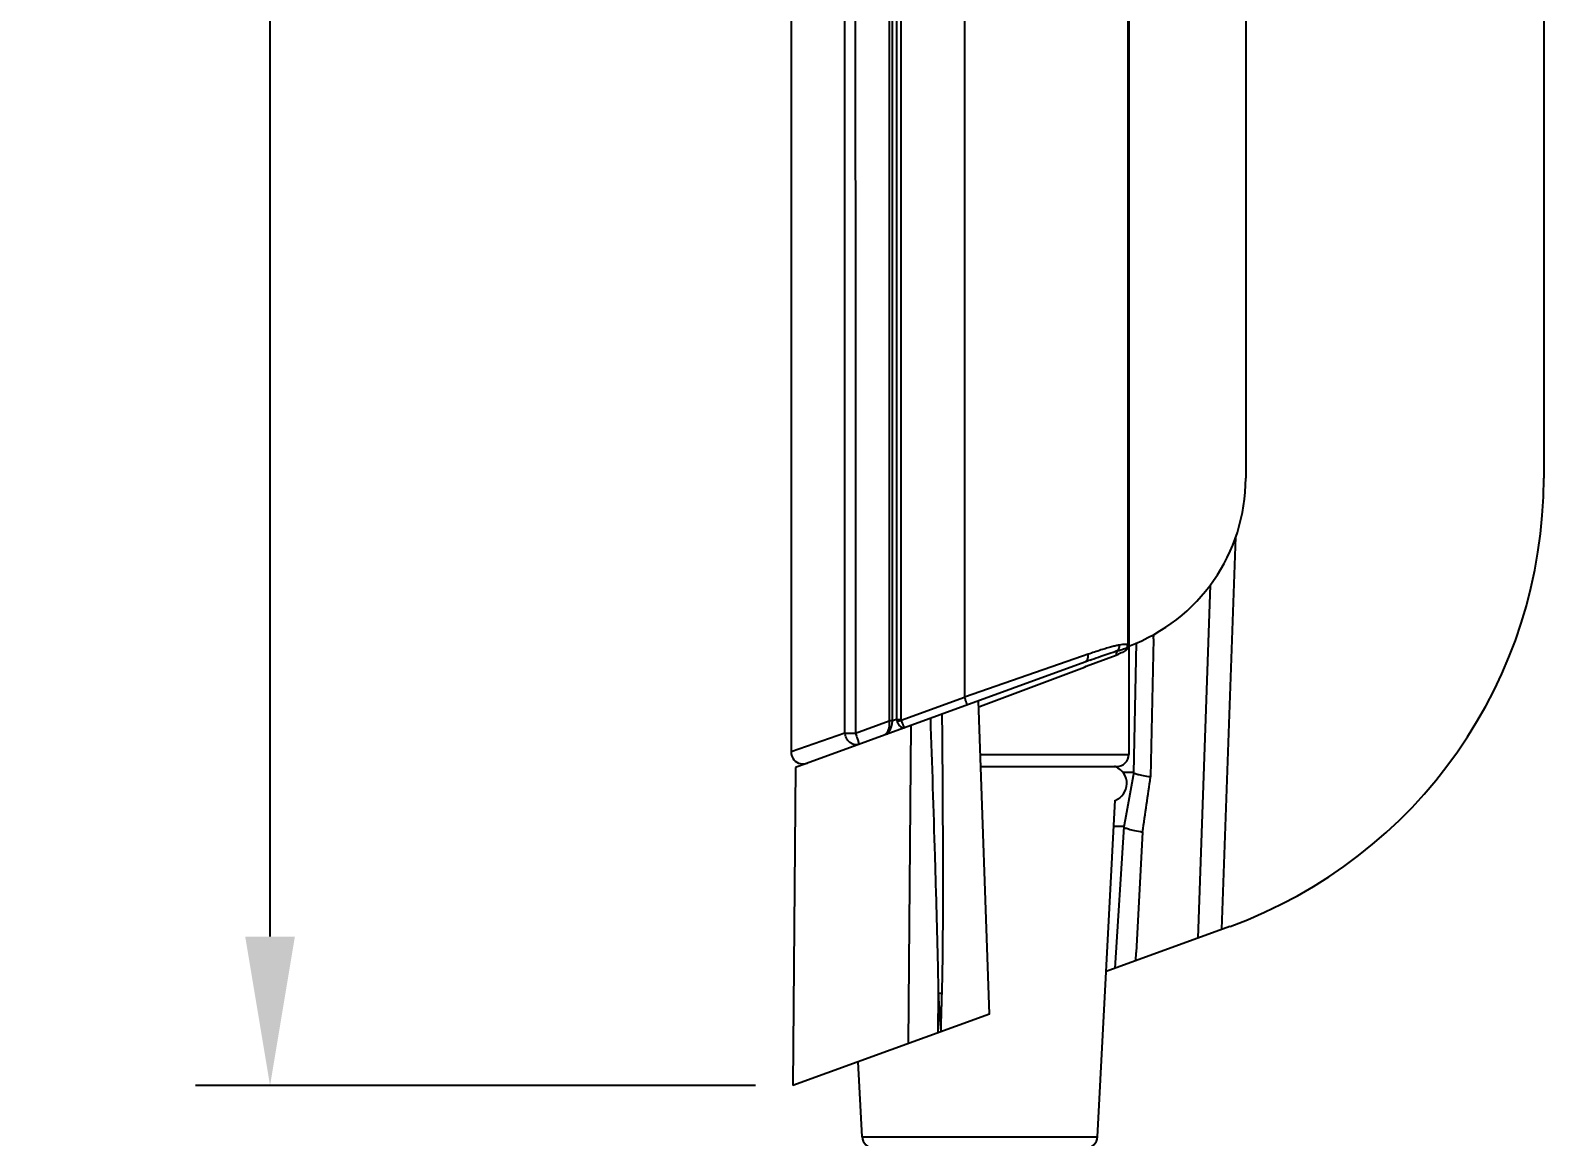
# Model space of a CAD drawing. Header units: millimetres. Extents: x 687 to 1107, y -116 to 478.
# Drawn here: x 980.8 to 1006.19, y 90.93 to 109.49 of the extents above; entities that cross this region are included whole.
import ezdxf

# ---------------------------------------------------------------- set-up
doc = ezdxf.new("R2010")
doc.units = ezdxf.units.MM
doc.header["$LTSCALE"] = 0.1
doc.layers.add('DIM', color=3, linetype='Continuous')
doc.styles.get("Standard").update_dxf_attribs({"font": 'arial.ttf'})
doc.dimstyles.new('ISO-25', dxfattribs={"dimtxt": 2.5, "dimasz": 2.5, "dimexe": 1.25, "dimexo": 0.625, "dimtad": 1, "dimlfac": 5, "dimtxsty": 'Standard', "dimcen": 2.5, "dimadec": 0, "dimazin": 0, "dimtfac": 1, "dimtmove": 0, "dimatfit": 3, "dimfxl": 0, "dimarcsym": 0})

# ---------------------------------------------------------------- blocks, each defined once
blk = doc.blocks.new('*D63')
at = {"layer": 'Defpoints', "color": 0}
for p in [(984.82, 155.776), (996.79, 155.776), (993.59, 91.788)]:
    blk.add_point(p, dxfattribs=at)
at = {"layer": 'DIM', "color": 0, "lineweight": -2}
for p, q in [((996.165, 155.776), (983.57, 155.776)), ((984.82, 94.288), (984.82, 153.276)), ((992.965, 91.788), (983.57, 91.788))]:
    blk.add_line(p, q, dxfattribs=at)
at = {"layer": 'DIM', "color": 0}
for points in [[(984.403, 153.276), (985.237, 153.276), (984.82, 155.776)], [(984.403, 94.288), (985.237, 94.288), (984.82, 91.788)]]:
    blk.add_solid(points, dxfattribs=at)
at = {"layer": 'DIM', "color": 0, "insert": (982.556, 123.782), "char_height": 2.5, "attachment_point": 5, "rotation": 90}
blk.add_mtext('(320)', dxfattribs=at)

msp = doc.modelspace()

# ---------------------------------------------------------------- linework, layer by layer
for p, q in [((993.5619, 146.6907), (993.5619, 97.3909)), ((1001.1904, 121.3383), (1001.1904, 101.9758)), ((1001.1904, 121.3382), (1001.1904, 101.9758)), ((1006.1905, 121.2947), (1006.1905, 101.9758)), ((1006.1905, 121.2946), (1006.1905, 101.9758)), ((999.2285, 119.2666), (999.2285, 97.3412)), ((999.2285, 119.2665), (999.2285, 97.3412)), ((999.2098, 118.5484), (999.2098, 99.1841)), ((999.2098, 118.5483), (999.2098, 99.1841)), ((996.4723, 118.0681), (996.4723, 98.3059)), ((996.4723, 118.068), (996.4723, 98.3059)), ((995.3307, 117.7266), (995.3312, 97.9303)), ((995.3307, 117.7266), (995.3312, 97.9303)), ((994.4642, 97.7), (994.4642, 117.3148)), ((994.4642, 97.7), (994.4642, 117.3148)), ((1000.7923, 94.4092), (1001.0219, 100.9844)), ((1000.7923, 94.4092), (1001.0219, 100.9844)), ((1000.3904, 94.2629), (1000.5972, 100.1848)), ((1000.3904, 94.2629), (1000.5972, 100.1848)), ((999.6456, 99.2808), (999.6472, 99.3529)), ((999.6456, 99.2808), (999.6472, 99.3529)), ((998.8944, 99.0345), (998.9994, 99.0683)), ((998.8944, 99.0345), (998.9994, 99.0683)), ((999.2101, 99.1415), (999.2019, 99.1369)), ((999.2101, 99.1415), (999.2019, 99.1369)), ((999.2156, 99.181), (999.2099, 99.1841)), ((999.2156, 99.181), (999.2099, 99.1841)), ((999.3105, 97.0305), (999.3574, 99.2124)), ((999.3105, 97.0305), (999.3574, 99.2124)), ((999.6456, 99.2808), (999.5939, 96.9644)), ((999.6456, 99.2808), (999.5939, 96.9644)), ((998.4883, 98.8916), (993.6369, 97.1259)), ((998.4883, 98.8916), (993.6369, 97.1259)), ((998.4537, 98.9908), (996.4723, 98.3059)), ((998.4537, 98.9908), (996.4723, 98.3059)), ((996.7421, 98.1499), (998.4828, 98.8088)), ((996.7421, 98.1499), (998.4828, 98.8088)), ((998.5467, 99.0232), (998.4537, 98.9908)), ((998.5467, 99.0232), (998.4537, 98.9908)), ((998.4828, 98.8088), (998.5159, 98.8213)), ((998.4828, 98.8088), (998.5159, 98.8213)), ((998.5159, 98.8213), (999.0158, 99.0106)), ((998.5159, 98.8213), (999.0158, 99.0106)), ((998.5826, 98.9258), (998.6042, 98.9335)), ((998.5826, 98.9258), (998.6042, 98.9335)), ((995.411, 97.9196), (996.4723, 98.3059)), ((995.411, 97.9196), (996.4723, 98.3059)), ((996.8903, 92.989), (996.7068, 98.2432)), ((996.8903, 92.989), (996.7069, 98.2432)), ((996.7103, 98.1377), (996.7285, 98.1446)), ((996.7103, 98.1377), (996.7285, 98.1446)), ((996.7285, 98.1448), (996.7421, 98.1499)), ((996.7285, 98.1448), (996.7421, 98.1499)), ((994.6433, 97.7008), (995.2089, 97.906)), ((994.6433, 97.7008), (995.2089, 97.906)), ((995.2648, 97.906), (995.2088, 97.906)), ((995.2648, 97.906), (995.2088, 97.906)), ((995.23, 97.7687), (995.2482, 97.8098)), ((995.23, 97.7686), (995.2482, 97.8098)), ((995.3312, 97.9303), (995.2648, 97.9069)), ((995.3312, 97.9303), (995.2648, 97.9069)), ((995.3312, 97.9303), (995.4091, 97.9303)), ((995.3312, 97.9303), (995.4091, 97.9303)), ((995.411, 97.9196), (995.4091, 97.9303)), ((995.411, 97.9196), (995.4091, 97.9303)), ((995.5709, 97.8298), (995.5244, 92.4918)), ((995.5709, 97.8298), (995.5244, 92.4918)), ((994.4642, 97.7), (993.5622, 97.3843)), ((994.4642, 97.7), (993.5622, 97.3843)), ((994.4642, 97.7), (994.6435, 97.7002)), ((994.4642, 97.7), (994.6435, 97.7002)), ((993.5619, 97.3839), (993.5636, 97.3583)), ((993.5619, 97.3839), (993.5636, 97.3583)), ((996.7381, 97.3412), (999.2285, 97.3412)), ((996.7381, 97.3412), (999.2285, 97.3412)), ((993.6368, 97.1258), (993.5902, 91.7879)), ((993.6368, 97.1258), (993.5903, 91.7879)), ((996.7451, 97.1412), (999.0285, 97.1412)), ((996.7451, 97.1411), (999.0285, 97.1411)), ((999.3106, 97.0372), (999.1349, 97.0372)), ((999.3106, 97.0372), (999.1349, 97.0372)), ((998.703, 90.9305), (998.9988, 96.5731)), ((998.703, 90.9306), (998.9988, 96.5731)), ((999.1447, 96.1359), (998.9758, 96.1359)), ((999.1447, 96.1359), (998.9758, 96.1359)), ((999.1438, 96.1293), (998.997, 93.7558)), ((999.1438, 96.1293), (998.997, 93.7558)), ((999.1435, 96.1295), (999.1434, 96.1294)), ((999.1435, 96.1295), (999.1434, 96.1294)), ((999.4589, 96.041), (999.3528, 94.0192)), ((999.4589, 96.041), (999.3528, 94.0192)), ((1000.9266, 94.4581), (998.8483, 93.7016)), ((1000.9266, 94.4581), (998.8483, 93.7016)), ((999.3455, 93.8826), (999.3528, 94.0192)), ((999.3456, 93.8826), (999.3528, 94.0192)), ((996.0318, 93.3318), (996.0261, 92.6744)), ((996.0318, 93.3318), (996.0261, 92.6744)), ((996.8903, 92.989), (993.5904, 91.7879)), ((996.8903, 92.989), (993.5904, 91.7879)), ((996.0666, 92.7711), (996.0746, 92.6921)), ((996.0666, 92.7711), (996.0746, 92.6921)), ((994.7539, 90.9305), (994.688, 92.1874)), ((994.7539, 90.9306), (994.6881, 92.1874)), ((994.7539, 90.9306), (998.703, 90.9306)), ((994.7539, 90.9305), (998.703, 90.9305))]:
    msp.add_line(p, q)
for points in [[(995.2644, 106.6536), (995.2643, 107.7218), (995.2642, 108.7526), (995.2642, 109.748), (995.2641, 110.711), (995.2641, 111.6431), (995.2642, 112.5463), (995.2642, 113.4218), (995.2643, 114.2709), (995.2644, 115.0953), (995.2646, 115.8958), (995.2647, 116.6763), (995.2652, 117.441), (995.2725, 118.1102)], [(995.2644, 106.6535), (995.2643, 107.7218), (995.2642, 108.7526), (995.2642, 109.748), (995.2642, 110.711), (995.2642, 111.6431), (995.2642, 112.5463), (995.2642, 113.4218), (995.2643, 114.2708), (995.2644, 115.0952), (995.2646, 115.8958), (995.2647, 116.6763), (995.2652, 117.441), (995.2725, 118.1102)], [(995.2648, 97.906), (995.2647, 99.2569), (995.2647, 100.6293), (995.2646, 101.9387), (995.2646, 103.1915), (995.2645, 104.392), (995.2644, 106.6536)], [(995.2648, 97.906), (995.2648, 99.2569), (995.2647, 100.6293), (995.2647, 101.9386), (995.2646, 103.1914), (995.2645, 104.392), (995.2644, 106.6535)], [(995.1414, 97.6749), (995.1755, 97.6984), (995.2062, 97.7315), (995.23, 97.7687)], [(995.1415, 97.6749), (995.1755, 97.6984), (995.2063, 97.7315), (995.23, 97.7686)], [(995.2482, 97.8098), (995.2602, 97.8546), (995.2648, 97.906)], [(995.2482, 97.8098), (995.2602, 97.8546), (995.2649, 97.906)], [(993.5636, 97.3583), (993.5691, 97.3311), (993.5786, 97.3042), (993.5924, 97.2782), (993.6107, 97.2535), (993.6331, 97.2312), (993.6594, 97.2125), (993.6895, 97.198), (993.7223, 97.1882), (993.7575, 97.1842), (993.7943, 97.1868), (993.8301, 97.1962)], [(993.5636, 97.3583), (993.5691, 97.3311), (993.5786, 97.3042), (993.5924, 97.2782), (993.6107, 97.2535), (993.6332, 97.2312), (993.6595, 97.2125), (993.6895, 97.1979), (993.7224, 97.1882), (993.7575, 97.1842), (993.7944, 97.1868), (993.8301, 97.1962)], [(999.3099, 97.0311), (999.3011, 96.9827), (999.2675, 96.7992), (999.2337, 96.6154), (999.1996, 96.4311), (999.1653, 96.2464), (999.1435, 96.1295)], [(999.3099, 97.0311), (999.3011, 96.9827), (999.2675, 96.7992), (999.2337, 96.6154), (999.1996, 96.4311), (999.1653, 96.2464), (999.1435, 96.1295)]]:
    msp.add_lwpolyline(points)
for centre, radius, start, end in [((998.1904, 101.9758), 3.0001, 290.27213, 0), ((998.1904, 101.9758), 3.0001, 290.27213, 0), ((998.1904, 101.9758), 8.0002, 290, 0), ((998.1904, 101.9758), 8.0002, 290, 0), ((999.989, 95.8637), 3.3539, 106.47108, 107.16053), ((999.989, 95.8637), 3.3539, 106.47108, 107.16053), ((999.295, 99.1056), 0.0983, 161.43059, 181.36545), ((999.2951, 99.1056), 0.0983, 161.43059, 181.36545), ((999.1815, 99.1611), 0.047, 353.2356, 359.94274), ((999.1815, 99.1611), 0.047, 353.2356, 359.94274), ((1008.077, 72.5654), 28.0181, 109.80771, 110.0129), ((1008.0769, 72.5654), 28.018, 109.80771, 110.0129), ((998.4956, 100.4066), 1.4899, 290.43777, 292.12964), ((998.4956, 100.4066), 1.4899, 290.43777, 292.12964), ((995.4827, 97.9466), 0.1524, 186.12559, 200.29573), ((995.4827, 97.9466), 0.1524, 186.12559, 200.29573), ((991.1142, 109.6149), 12.4596, 289.82459, 290.17295), ((991.1143, 109.6149), 12.4596, 289.82459, 290.17295), ((999.0285, 97.3412), 0.2, 270, 0), ((999.0285, 97.3412), 0.2, 270, 0), ((998.8956, 96.8554), 0.3008, 71.55875, 71.96387), ((998.8956, 96.8554), 0.3008, 71.55875, 71.96387), ((998.9864, 97.1012), 0.04, 51.35171, 83.73122), ((998.9864, 97.1011), 0.04, 51.35171, 83.73122), ((998.8956, 96.8554), 0.3008, 290.06974, 67.66054), ((998.8956, 96.8554), 0.3008, 290.06974, 67.66054), ((652.285, 147.0927), 350.9074, 351.634641, 351.787011), ((652.2858, 147.0926), 350.9066, 351.634641, 351.787011), ((996.5579, 64.6657), 28.6709, 90.93591, 91.05135), ((996.5579, 64.6658), 28.6708, 90.93591, 91.05135), ((994.9537, 90.941), 0.2, 183, 270), ((998.5033, 90.941), 0.2, 270, 357)]:
    msp.add_arc(centre, radius, start, end)
for points, knots in [([(995.409, 97.9303), (995.4089, 98.86), (995.4089, 100.7195), (995.4088, 103.0439), (995.4088, 104.9034), (995.4089, 106.298), (995.4089, 107.6927), (995.409, 109.0873), (995.4091, 110.4819), (995.4092, 111.6441), (995.4093, 112.5738), (995.4093, 113.2711), (995.4093, 113.9684), (995.4092, 114.6658), (995.4091, 115.2469), (995.409, 115.7117), (995.4089, 116.0604), (995.4088, 116.3509), (995.4088, 116.5833), (995.4088, 116.7576), (995.4089, 116.9319), (995.4091, 117.1063), (995.4091, 117.2806), (995.4087, 117.455), (995.4083, 117.6293), (995.4083, 117.8032), (995.4094, 117.9766), (995.4129, 118.1496), (995.4194, 118.3221), (995.4318, 118.5512), (995.4545, 118.8358), (995.4936, 119.1738), (995.5446, 119.5072), (995.6099, 119.8354), (995.663, 120.0513), (995.6919, 120.1584)], [0, 0, 0, 0, 0.1253492, 0.2506982, 0.3133728, 0.3760473, 0.4387217, 0.5013961, 0.5640703, 0.6267445, 0.6580816, 0.6894188, 0.7207561, 0.7520935, 0.7834311, 0.7990998, 0.8147682, 0.8304361, 0.8382698, 0.8461032, 0.8539359, 0.8617686, 0.8696046, 0.8774441, 0.8852793, 0.8930985, 0.9008894, 0.9086604, 0.9164222, 0.924169, 0.9395946, 0.9548962, 0.9700372, 0.985051, 1, 1, 1, 1]), ([(995.409, 97.9303), (995.409, 98.86), (995.4089, 100.7195), (995.4088, 103.0439), (995.4089, 104.9034), (995.4089, 106.298), (995.4089, 107.6926), (995.409, 109.0872), (995.4091, 110.4819), (995.4092, 111.644), (995.4093, 112.5738), (995.4093, 113.2711), (995.4093, 113.9684), (995.4092, 114.6657), (995.4091, 115.2468), (995.409, 115.7117), (995.4089, 116.0603), (995.4089, 116.3509), (995.4088, 116.5833), (995.4088, 116.7576), (995.4089, 116.9319), (995.4091, 117.1062), (995.4091, 117.2806), (995.4087, 117.455), (995.4083, 117.6292), (995.4083, 117.8031), (995.4094, 117.9765), (995.4129, 118.1495), (995.4194, 118.3221), (995.4318, 118.5512), (995.4545, 118.8357), (995.4937, 119.1737), (995.5446, 119.5071), (995.6099, 119.8354), (995.663, 120.0512), (995.6919, 120.1583)], [0, 0, 0, 0, 0.1253492, 0.2506982, 0.3133728, 0.3760473, 0.4387217, 0.5013961, 0.5640703, 0.6267445, 0.6580816, 0.6894188, 0.7207561, 0.7520935, 0.7834311, 0.7990998, 0.8147682, 0.8304361, 0.8382698, 0.8461032, 0.8539359, 0.8617686, 0.8696046, 0.8774441, 0.8852793, 0.8930985, 0.9008894, 0.9086604, 0.9164222, 0.924169, 0.9395946, 0.9548962, 0.9700372, 0.985051, 1, 1, 1, 1]), ([(995.22, 118.1093), (995.2167, 118.0049), (995.2122, 117.7954), (995.2093, 117.4807), (995.2084, 117.1652), (995.2086, 116.8495), (995.2087, 116.5338), (995.2085, 116.2181), (995.2085, 115.9024), (995.2084, 115.4814), (995.2082, 114.9552), (995.2081, 114.3237), (995.208, 113.6923), (995.2079, 112.8503), (995.2078, 111.7979), (995.2078, 110.535), (995.2079, 109.2721), (995.208, 108.0092), (995.2081, 106.7463), (995.2083, 105.0624), (995.2085, 102.9575), (995.2087, 100.4317), (995.2088, 98.7478), (995.2088, 97.9059)], [0, 0, 0, 0, 0.0155089, 0.0311163, 0.0467302, 0.0623556, 0.0779836, 0.0936108, 0.1092383, 0.1248657, 0.1561204, 0.1873752, 0.2186299, 0.2498846, 0.312394, 0.3749035, 0.437413, 0.4999226, 0.5624321, 0.6249417, 0.7499611, 0.8749806, 1, 1, 1, 1]), ([(995.22, 118.1092), (995.2167, 118.0048), (995.2122, 117.7953), (995.2094, 117.4806), (995.2084, 117.1651), (995.2087, 116.8495), (995.2087, 116.5338), (995.2085, 116.2181), (995.2085, 115.9023), (995.2084, 115.4814), (995.2082, 114.9551), (995.2081, 114.3237), (995.208, 113.6922), (995.2079, 112.8503), (995.2078, 111.7979), (995.2078, 110.535), (995.2079, 109.2721), (995.208, 108.0092), (995.2081, 106.7462), (995.2083, 105.0624), (995.2085, 102.9575), (995.2087, 100.4317), (995.2088, 98.7478), (995.2088, 97.9059)], [0, 0, 0, 0, 0.0155089, 0.0311163, 0.0467302, 0.0623556, 0.0779836, 0.0936108, 0.1092383, 0.1248657, 0.1561204, 0.1873752, 0.2186299, 0.2498846, 0.312394, 0.3749035, 0.437413, 0.4999226, 0.5624321, 0.6249417, 0.7499611, 0.8749806, 1, 1, 1, 1]), ([(994.6431, 117.3149), (994.6425, 116.9063), (994.6417, 116.0891), (994.6407, 114.8632), (994.6398, 113.6374), (994.6391, 112.0028), (994.6392, 109.9597), (994.64, 107.5078), (994.6411, 105.056), (994.6427, 101.7867), (994.6434, 99.3348), (994.6435, 97.7002)], [0, 0, 0, 0, 0.0625038, 0.1249883, 0.1874882, 0.2499909, 0.374986, 0.4999839, 0.6249871, 0.7499921, 1, 1, 1, 1]), ([(994.6431, 117.3149), (994.6425, 116.9062), (994.6417, 116.089), (994.6407, 114.8632), (994.6399, 113.6373), (994.6392, 112.0028), (994.6392, 109.9596), (994.64, 107.5078), (994.6412, 105.0559), (994.6427, 101.7867), (994.6434, 99.3348), (994.6435, 97.7002)], [0, 0, 0, 0, 0.0625038, 0.1249883, 0.1874882, 0.2499909, 0.374986, 0.4999839, 0.6249871, 0.7499921, 1, 1, 1, 1]), ([(998.9403, 99.1475), (998.9121, 99.14), (998.8524, 99.1231), (998.7209, 99.0825), (998.6181, 99.048), (998.5467, 99.0232)], [0, 0, 0, 0, 0.212153, 0.4505569, 1, 1, 1, 1]), ([(998.9403, 99.1475), (998.9121, 99.14), (998.8524, 99.1231), (998.7209, 99.0825), (998.6181, 99.048), (998.5467, 99.0232)], [0, 0, 0, 0, 0.212153, 0.4505569, 1, 1, 1, 1]), ([(999.0737, 99.1772), (999.053, 99.1738), (999.0083, 99.1647), (998.9641, 99.1538), (998.9403, 99.1475)], [0, 0, 0, 0, 0.4597716, 1, 1, 1, 1]), ([(999.0737, 99.1772), (999.053, 99.1738), (999.0083, 99.1647), (998.9641, 99.1538), (998.9403, 99.1475)], [0, 0, 0, 0, 0.4597716, 1, 1, 1, 1]), ([(999.0381, 99.08), (999.034, 99.0753), (999.0269, 99.0648), (999.0196, 99.0474), (999.0158, 99.029), (999.0155, 99.0166), (999.0158, 99.0105)], [0, 0, 0, 0, 0.2494885, 0.5028361, 0.7547013, 1, 1, 1, 1]), ([(999.0381, 99.08), (999.034, 99.0752), (999.0269, 99.0648), (999.0196, 99.0474), (999.0158, 99.029), (999.0155, 99.0166), (999.0158, 99.0105)], [0, 0, 0, 0, 0.2494885, 0.5028361, 0.7547013, 1, 1, 1, 1]), ([(999.0381, 99.08), (999.0497, 99.0929), (999.0682, 99.1239), (999.074, 99.1595), (999.0737, 99.1772)], [0, 0, 0, 0, 0.4954701, 1, 1, 1, 1]), ([(999.0381, 99.08), (999.0497, 99.0929), (999.0682, 99.1239), (999.074, 99.1595), (999.0737, 99.1772)], [0, 0, 0, 0, 0.4954701, 1, 1, 1, 1]), ([(999.0381, 99.08), (999.0566, 99.0855), (999.0904, 99.0957), (999.1306, 99.1087), (999.1579, 99.1183), (999.1748, 99.1247), (999.1893, 99.1307), (999.198, 99.1348), (999.2019, 99.1369)], [0, 0, 0, 0, 0.3335771, 0.6114958, 0.7296277, 0.8337571, 0.9238572, 1, 1, 1, 1]), ([(999.0381, 99.08), (999.0566, 99.0855), (999.0904, 99.0957), (999.1306, 99.1087), (999.1579, 99.1183), (999.1748, 99.1247), (999.1893, 99.1307), (999.198, 99.1348), (999.2019, 99.1369)], [0, 0, 0, 0, 0.3335771, 0.6114958, 0.7296277, 0.8337571, 0.9238572, 1, 1, 1, 1]), ([(999.1968, 99.1032), (999.1891, 99.0962), (999.1709, 99.0824), (999.139, 99.0635), (999.1003, 99.0448), (999.072, 99.0327), (999.0568, 99.0265)], [0, 0, 0, 0, 0.1950257, 0.4252606, 0.6929511, 1, 1, 1, 1]), ([(999.1968, 99.1032), (999.1891, 99.0962), (999.171, 99.0824), (999.139, 99.0635), (999.1003, 99.0447), (999.072, 99.0327), (999.0568, 99.0265)], [0, 0, 0, 0, 0.1950257, 0.4252606, 0.6929511, 1, 1, 1, 1]), ([(999.2098, 99.1841), (999.207, 99.1853), (999.2005, 99.1872), (999.1893, 99.1887), (999.1757, 99.1891), (999.1598, 99.1884), (999.1416, 99.1868), (999.1125, 99.1834), (999.0897, 99.1799), (999.0737, 99.1772)], [0, 0, 0, 0, 0.0663334, 0.1480355, 0.2463571, 0.3619939, 0.4952157, 0.6460265, 1, 1, 1, 1]), ([(999.2098, 99.1841), (999.207, 99.1853), (999.2005, 99.1871), (999.1893, 99.1886), (999.1757, 99.189), (999.1598, 99.1884), (999.1416, 99.1868), (999.1125, 99.1834), (999.0897, 99.1799), (999.0737, 99.1772)], [0, 0, 0, 0, 0.0663334, 0.1480355, 0.2463571, 0.3619939, 0.4952157, 0.6460265, 1, 1, 1, 1]), ([(999.1968, 99.1032), (999.2013, 99.1075), (999.2093, 99.116), (999.2214, 99.1327), (999.2271, 99.1466), (999.2282, 99.1556)], [0, 0, 0, 0, 0.2993246, 0.5625933, 1, 1, 1, 1]), ([(999.1968, 99.1032), (999.2013, 99.1075), (999.2093, 99.116), (999.2214, 99.1327), (999.2271, 99.1466), (999.2282, 99.1555)], [0, 0, 0, 0, 0.2993246, 0.5625933, 1, 1, 1, 1]), ([(999.2019, 99.1369), (999.2033, 99.1406), (999.2057, 99.1483), (999.2083, 99.1601), (999.2098, 99.1721), (999.21, 99.1801), (999.21, 99.184)], [0, 0, 0, 0, 0.2506769, 0.5016348, 0.752069, 1, 1, 1, 1]), ([(999.2019, 99.1369), (999.2033, 99.1406), (999.2057, 99.1483), (999.2083, 99.1601), (999.2098, 99.1721), (999.21, 99.1801), (999.21, 99.184)], [0, 0, 0, 0, 0.2506769, 0.5016348, 0.752069, 1, 1, 1, 1]), ([(999.2285, 99.161), (999.2285, 99.1596), (999.2274, 99.1562), (999.2236, 99.1515), (999.2177, 99.1464), (999.2128, 99.1432), (999.2101, 99.1415)], [0, 0, 0, 0, 0.1580317, 0.3692342, 0.6479917, 1, 1, 1, 1]), ([(999.2285, 99.161), (999.2285, 99.1596), (999.2274, 99.1562), (999.2236, 99.1515), (999.2177, 99.1464), (999.2128, 99.1432), (999.2101, 99.1415)], [0, 0, 0, 0, 0.1580317, 0.3692342, 0.6479917, 1, 1, 1, 1]), ([(999.2285, 99.1611), (999.2285, 99.163), (999.228, 99.1669), (999.2255, 99.1723), (999.2212, 99.1771), (999.2176, 99.1798), (999.2156, 99.181)], [0, 0, 0, 0, 0.233651, 0.4656206, 0.71557, 1, 1, 1, 1]), ([(999.2285, 99.161), (999.2285, 99.163), (999.228, 99.1669), (999.2255, 99.1723), (999.2212, 99.1771), (999.2176, 99.1797), (999.2156, 99.181)], [0, 0, 0, 0, 0.233651, 0.4656206, 0.71557, 1, 1, 1, 1]), ([(998.4883, 98.8916), (998.4936, 98.8935), (998.5039, 98.8987), (998.5175, 98.9097), (998.5291, 98.9237), (998.5382, 98.9404), (998.5446, 98.9592), (998.5483, 98.9797), (998.5491, 99.0013), (998.5478, 99.0159), (998.5467, 99.0232)], [0, 0, 0, 0, 0.1085576, 0.2200141, 0.3356933, 0.4567847, 0.5841355, 0.7179889, 0.8572746, 1, 1, 1, 1]), ([(998.4883, 98.8916), (998.4936, 98.8935), (998.5039, 98.8987), (998.5175, 98.9097), (998.5291, 98.9237), (998.5382, 98.9403), (998.5446, 98.9592), (998.5483, 98.9797), (998.5491, 99.0013), (998.5478, 99.0159), (998.5467, 99.0232)], [0, 0, 0, 0, 0.1085576, 0.2200141, 0.3356933, 0.4567847, 0.5841355, 0.7179889, 0.8572746, 1, 1, 1, 1]), ([(998.6042, 98.9335), (998.6557, 98.952), (998.7522, 98.9863), (998.8491, 99.0195), (998.8944, 99.0345)], [0, 0, 0, 0, 0.5345487, 1, 1, 1, 1]), ([(998.6042, 98.9335), (998.6557, 98.952), (998.7522, 98.9863), (998.8491, 99.0195), (998.8944, 99.0345)], [0, 0, 0, 0, 0.5345487, 1, 1, 1, 1]), ([(996.5176, 98.1744), (996.5177, 98.1744), (996.5176, 98.1747), (996.5176, 98.1751), (996.5174, 98.176), (996.5171, 98.1771), (996.5167, 98.1786), (996.5162, 98.1803), (996.5156, 98.1824), (996.5145, 98.1857), (996.5129, 98.1905), (996.5107, 98.1972), (996.5081, 98.2048), (996.5052, 98.2135), (996.5019, 98.223), (996.4969, 98.2372), (996.4901, 98.2564), (996.4814, 98.2807), (996.4754, 98.2974), (996.4723, 98.3059)], [0, 0, 0, 0, 0.0014728, 0.0051921, 0.0112626, 0.0196825, 0.0304364, 0.0435048, 0.0588669, 0.0765011, 0.1184406, 0.1688513, 0.2271983, 0.2929461, 0.365525, 0.4442315, 0.6170772, 0.8050988, 1, 1, 1, 1]), ([(996.5176, 98.1743), (996.5177, 98.1744), (996.5177, 98.1747), (996.5176, 98.1751), (996.5174, 98.176), (996.5171, 98.1771), (996.5167, 98.1786), (996.5162, 98.1803), (996.5156, 98.1824), (996.5145, 98.1857), (996.5129, 98.1905), (996.5107, 98.1972), (996.5081, 98.2048), (996.5052, 98.2135), (996.5019, 98.223), (996.4969, 98.2372), (996.4901, 98.2564), (996.4814, 98.2807), (996.4754, 98.2974), (996.4723, 98.3059)], [0, 0, 0, 0, 0.0014728, 0.0051921, 0.0112626, 0.0196825, 0.0304364, 0.0435048, 0.0588669, 0.0765011, 0.1184406, 0.1688513, 0.2271983, 0.2929461, 0.365525, 0.4442315, 0.6170772, 0.8050988, 1, 1, 1, 1]), ([(996.0924, 98.0196), (996.0969, 97.6291), (996.1027, 96.848), (996.1081, 95.6763), (996.1081, 94.6998), (996.1021, 93.9186), (996.0953, 93.528), (996.0895, 93.3328)], [0, 0, 0, 0, 0.2499774, 0.4999693, 0.7499762, 0.8749861, 1, 1, 1, 1]), ([(996.0925, 98.0196), (996.0969, 97.6291), (996.1027, 96.848), (996.1081, 95.6763), (996.1081, 94.6998), (996.1021, 93.9186), (996.0954, 93.528), (996.0896, 93.3328)], [0, 0, 0, 0, 0.2499774, 0.4999693, 0.7499762, 0.8749861, 1, 1, 1, 1]), ([(995.2027, 97.7918), (995.202, 97.7887), (995.1993, 97.7769), (995.1959, 97.7653), (995.193, 97.7569)], [0, 0, 0, 0, 0.259425, 1, 1, 1, 1]), ([(995.2027, 97.7917), (995.202, 97.7887), (995.1993, 97.7769), (995.1959, 97.7653), (995.193, 97.7569)], [0, 0, 0, 0, 0.259425, 1, 1, 1, 1]), ([(995.2089, 97.906), (995.2099, 97.8958), (995.2121, 97.8576), (995.2087, 97.8191), (995.2027, 97.7918)], [0, 0, 0, 0, 0.2675592, 1, 1, 1, 1]), ([(995.2089, 97.906), (995.2099, 97.8958), (995.2122, 97.8576), (995.2087, 97.8191), (995.2027, 97.7917)], [0, 0, 0, 0, 0.2675592, 1, 1, 1, 1]), ([(995.3398, 97.8937), (995.343, 97.8852), (995.3503, 97.8686), (995.3641, 97.8459), (995.3803, 97.8261), (995.3981, 97.8101), (995.417, 97.7984), (995.4365, 97.7915), (995.4556, 97.7899), (995.4679, 97.7923), (995.4735, 97.7943)], [0, 0, 0, 0, 0.1494447, 0.2960434, 0.435905, 0.5668263, 0.6876632, 0.7988508, 0.9022378, 1, 1, 1, 1]), ([(995.3398, 97.8937), (995.343, 97.8852), (995.3503, 97.8686), (995.3641, 97.8459), (995.3803, 97.8261), (995.3981, 97.8101), (995.417, 97.7984), (995.4365, 97.7915), (995.4556, 97.7899), (995.4679, 97.7923), (995.4735, 97.7943)], [0, 0, 0, 0, 0.1494447, 0.2960434, 0.435905, 0.5668263, 0.6876632, 0.7988508, 0.9022378, 1, 1, 1, 1]), ([(995.4735, 97.7943), (995.4722, 97.7938), (995.4695, 97.7956), (995.4669, 97.7985), (995.4639, 97.8024), (995.4607, 97.8074), (995.4571, 97.8135), (995.4532, 97.8207), (995.4473, 97.8321), (995.4396, 97.8485), (995.4265, 97.8787), (995.4171, 97.9029), (995.411, 97.9196)], [0, 0, 0, 0, 0.0288629, 0.0542414, 0.0879306, 0.1300071, 0.1801452, 0.237908, 0.3028339, 0.4519902, 0.6223377, 1, 1, 1, 1]), ([(995.4735, 97.7943), (995.4722, 97.7938), (995.4695, 97.7956), (995.4669, 97.7985), (995.4639, 97.8024), (995.4607, 97.8074), (995.4571, 97.8135), (995.4532, 97.8206), (995.4473, 97.8321), (995.4396, 97.8485), (995.4265, 97.8787), (995.4171, 97.9029), (995.411, 97.9196)], [0, 0, 0, 0, 0.0288629, 0.0542414, 0.0879306, 0.1300071, 0.1801452, 0.237908, 0.3028339, 0.4519902, 0.6223377, 1, 1, 1, 1]), ([(995.8991, 97.9493), (995.9248, 97.1798), (995.9623, 96.0256), (996.0066, 94.4864), (996.0257, 93.7167), (996.0318, 93.3318)], [0, 0, 0, 0, 0.4999737, 0.7499784, 1, 1, 1, 1]), ([(995.8992, 97.9492), (995.9248, 97.1798), (995.9623, 96.0256), (996.0066, 94.4864), (996.0257, 93.7167), (996.0318, 93.3318)], [0, 0, 0, 0, 0.4999737, 0.7499784, 1, 1, 1, 1]), ([(994.6985, 97.5122), (994.6878, 97.5084), (994.6641, 97.5031), (994.6329, 97.5046), (994.6071, 97.5112), (994.58, 97.5219), (994.5473, 97.5423), (994.5145, 97.5762), (994.4889, 97.6157), (994.4722, 97.6578), (994.4663, 97.6864), (994.4647, 97.7002)], [0, 0, 0, 0, 0.0999212, 0.2104516, 0.2704698, 0.3334247, 0.4660812, 0.6051817, 0.7447445, 0.8776846, 1, 1, 1, 1]), ([(994.6985, 97.5122), (994.6878, 97.5083), (994.6641, 97.5031), (994.633, 97.5046), (994.6071, 97.5112), (994.58, 97.5219), (994.5473, 97.5423), (994.5145, 97.5762), (994.4889, 97.6157), (994.4722, 97.6578), (994.4663, 97.6864), (994.4647, 97.7002)], [0, 0, 0, 0, 0.0999212, 0.2104516, 0.2704698, 0.3334247, 0.4660812, 0.6051817, 0.7447445, 0.8776846, 1, 1, 1, 1]), ([(994.6433, 97.7008), (994.6477, 97.6888), (994.6561, 97.6651), (994.6679, 97.6306), (994.6782, 97.5988), (994.6868, 97.5707), (994.6926, 97.5502), (994.696, 97.5365), (994.6978, 97.5284), (994.6989, 97.5227), (994.6993, 97.5189), (994.6995, 97.5168), (994.6995, 97.515), (994.6994, 97.5135), (994.699, 97.5124), (994.6985, 97.5122)], [0, 0, 0, 0, 0.1943806, 0.381544, 0.5533827, 0.7037022, 0.8270765, 0.8772876, 0.9191826, 0.9523446, 0.9656033, 0.9766442, 0.9854856, 0.9921864, 1, 1, 1, 1]), ([(994.6433, 97.7008), (994.6477, 97.6887), (994.6561, 97.6651), (994.6679, 97.6306), (994.6783, 97.5988), (994.6868, 97.5707), (994.6926, 97.5502), (994.6961, 97.5364), (994.6978, 97.5284), (994.6989, 97.5227), (994.6993, 97.5189), (994.6995, 97.5167), (994.6995, 97.515), (994.6994, 97.5135), (994.699, 97.5124), (994.6985, 97.5122)], [0, 0, 0, 0, 0.1943806, 0.381544, 0.5533827, 0.7037022, 0.8270765, 0.8772876, 0.9191826, 0.9523446, 0.9656033, 0.9766442, 0.9854856, 0.9921864, 1, 1, 1, 1]), ([(995.193, 97.7569), (995.1891, 97.7458), (995.1806, 97.7253), (995.1642, 97.6986), (995.1452, 97.6783), (995.1302, 97.6694), (995.1227, 97.6666)], [0, 0, 0, 0, 0.2992395, 0.5634923, 0.7948538, 1, 1, 1, 1]), ([(995.193, 97.7569), (995.1891, 97.7458), (995.1806, 97.7253), (995.1642, 97.6986), (995.1453, 97.6783), (995.1302, 97.6694), (995.1227, 97.6666)], [0, 0, 0, 0, 0.2992395, 0.5634923, 0.7948538, 1, 1, 1, 1]), ([(995.1661, 97.6905), (995.171, 97.6903), (995.1794, 97.6904), (995.1878, 97.6913), (995.1912, 97.692)], [0, 0, 0, 0, 0.5789865, 1, 1, 1, 1]), ([(995.1661, 97.6904), (995.171, 97.6903), (995.1794, 97.6904), (995.1878, 97.6913), (995.1913, 97.692)], [0, 0, 0, 0, 0.5789865, 1, 1, 1, 1]), ([(999.5939, 96.9644), (999.5536, 96.9707), (999.4971, 96.9801), (999.4272, 96.9936), (999.3866, 97.0024), (999.3549, 97.0103), (999.3313, 97.0177), (999.3179, 97.0229), (999.3104, 97.0282), (999.3105, 97.0306)], [0, 0, 0, 0, 0.4169703, 0.5867174, 0.728519, 0.8411188, 0.9236189, 0.9757479, 1, 1, 1, 1]), ([(999.5939, 96.9644), (999.5537, 96.9707), (999.4971, 96.9801), (999.4272, 96.9936), (999.3866, 97.0024), (999.3549, 97.0103), (999.3313, 97.0177), (999.3179, 97.0229), (999.3104, 97.0282), (999.3105, 97.0306)], [0, 0, 0, 0, 0.4169703, 0.5867174, 0.728519, 0.8411188, 0.9236189, 0.9757479, 1, 1, 1, 1]), ([(999.1434, 96.1294), (999.143, 96.1266), (999.1502, 96.1191), (999.1654, 96.1122), (999.1914, 96.1022), (999.2447, 96.0865), (999.3351, 96.065), (999.4138, 96.0494), (999.4589, 96.041)], [0, 0, 0, 0, 0.0255463, 0.0776321, 0.1599804, 0.2725378, 0.5840883, 1, 1, 1, 1]), ([(999.1434, 96.1294), (999.143, 96.1266), (999.1502, 96.1191), (999.1654, 96.1122), (999.1914, 96.1022), (999.2447, 96.0865), (999.3351, 96.065), (999.4138, 96.0494), (999.4589, 96.041)], [0, 0, 0, 0, 0.0255463, 0.0776321, 0.1599804, 0.2725378, 0.5840883, 1, 1, 1, 1]), ([(996.0318, 93.3318), (996.0374, 93.2383), (996.0461, 93.0981), (996.057, 92.9112), (996.0627, 92.8177), (996.0666, 92.7711)], [0, 0, 0, 0, 0.4999694, 0.749962, 1, 1, 1, 1]), ([(996.0318, 93.3318), (996.0374, 93.2383), (996.0461, 93.0981), (996.057, 92.9112), (996.0627, 92.8177), (996.0666, 92.7711)], [0, 0, 0, 0, 0.4999694, 0.749962, 1, 1, 1, 1]), ([(996.0895, 93.3328), (996.088, 93.2794), (996.0848, 93.1727), (996.0803, 93.0125), (996.0751, 92.8524), (996.0731, 92.7456), (996.0746, 92.6922)], [0, 0, 0, 0, 0.2500002, 0.4999727, 0.7500181, 1, 1, 1, 1]), ([(996.0896, 93.3328), (996.088, 93.2794), (996.0848, 93.1727), (996.0803, 93.0125), (996.0751, 92.8524), (996.0731, 92.7456), (996.0746, 92.6922)], [0, 0, 0, 0, 0.2500002, 0.4999727, 0.7500181, 1, 1, 1, 1])]:
    msp.add_open_spline(points, degree=3, knots=knots)
msp.add_open_spline([(993.5622, 97.3843), (993.5621, 97.3843), (993.562, 97.3842), (993.5619, 97.3842)], degree=3)
msp.add_open_spline([(993.5622, 97.3843), (993.5621, 97.3843), (993.562, 97.3842), (993.5619, 97.3842)], degree=3)

# ---------------------------------------------------------------- dimensions: what is measured, and where the dimension line sits
at = {"layer": 'DIM'}
dim = msp.add_linear_dim(base=(984.82, 155.7764), p1=(993.5902, 91.7879), p2=(996.7903, 155.7764), angle=90, text='(320)', dimstyle='ISO-25', dxfattribs=at)
dim.commit()
dim.dimension.update_dxf_attribs({"geometry": '*D63', "text_midpoint": (982.5562, 123.7821)})

doc.saveas('drawing.dxf')
